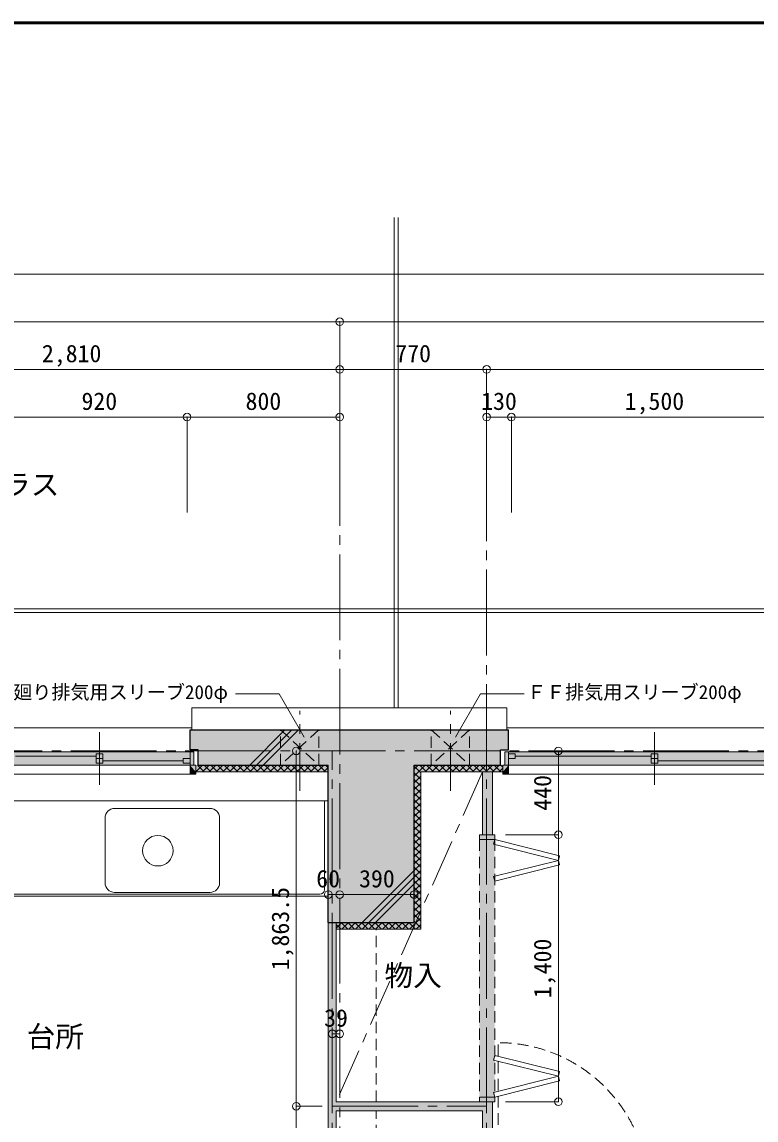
# Model space of a CAD drawing. Units: millimetres at full size, sheet at 1:50. Extents: x -9674 to 9699, y -6794 to 6791.
# Drawn here: x 252 to 4100, y 1034 to 6791 of the extents above; entities that cross this region are included whole.
import ezdxf
from ezdxf.enums import TextEntityAlignment as Align

# ---------------------------------------------------------------- set-up
doc = ezdxf.new("R2010")
doc.units = ezdxf.units.MM
doc.header["$LTSCALE"] = 50
doc.header["$PDMODE"] = 32
doc.header["$PDSIZE"] = 40
for name, pattern in [('CHAIN1', [8, 5, -1, 1, -1]), ('CHAIN2', [12, 9, -1, 1, -1]), ('DASHED1', [1.8, 1.2, -0.6])]:
    doc.linetypes.add(name, pattern=pattern)
for name, color, linetype, lineweight in [('0-0_図面枠', 7, 'Continuous', 9), ('1-0_芯', 7, 'CHAIN2', 9), ('1-1_躯体', 2, 'Continuous', 25), ('1-2_間仕切', 3, 'Continuous', 18), ('1-3_建具', 3, 'Continuous', 18), ('1-5_設備', 7, 'Continuous', 9), ('1-6_ﾊﾞﾙｺﾆｰ・階段', 7, 'Continuous', 9), ('1-7_その他', 7, 'DASHED1', 9), ('1-8_ハッチ', 4, 'Continuous', 9), ('1-A_文字', 7, 'Continuous', 9), ('1-B_寸法', 7, 'Continuous', 9), ('1-C_梁', 7, 'DASHED1', 9), ('4-F', 4, 'Continuous', 9)]:
    doc.layers.add(name, color=color, linetype=linetype, lineweight=lineweight)
for name, color, linetype in [('4-0', 1, 'Continuous'), ('4-1', 2, 'Continuous'), ('4-2', 4, 'Continuous')]:
    doc.layers.add(name, color=color, linetype=linetype)
doc.styles.add('ＭＳ ゴシック', font='')
doc.styles.get('ＭＳ ゴシック').set_extended_font_data('MS Gothic')

msp = doc.modelspace()

# ---------------------------------------------------------------- linework, layer by layer
at = {"layer": '0-0_図面枠'}
for p, q in [((9697.16, 6789.66), (-9672.16, 6789.66)), ((9695.4, 6787.9), (-9670.4, 6787.9)), ((-9668.64, 6786.14), (9693.64, 6786.14)), ((9691.87, 6784.38), (-9666.87, 6784.38)), ((9690.11, 6782.61), (-9665.11, 6782.61)), ((9688.35, 6780.85), (-9663.35, 6780.85))]:
    msp.add_line(p, q, dxfattribs=at)
msp.add_lwpolyline([(9698.92, -6793.93), (9698.92, 6791.43), (-9673.92, 6791.43)], dxfattribs=at)
at = {"layer": '1-0_芯'}
for p, q in [((1917.5, -4250.06), (1917.5, 4219.94)), ((2687.5, 469.94), (2687.5, 4219.94)), ((-8492.5, 2969.94), (8517.5, 2969.94)), ((1878.5, 469.94), (1878.5, 2969.94)), ((1878.5, 1106.44), (2687.5, 1106.44))]:
    msp.add_line(p, q, dxfattribs=at)
at = {"layer": '1-1_躯体'}
for p, q in [((1132.5, 2974.94), (1132.5, 3079.94)), ((1132.5, 3079.94), (2802.5, 3079.94)), ((2802.5, 2974.94), (2802.5, 3079.94)), ((1174.5, 2974.94), (1132.5, 2974.94)), ((1174.5, 2894.94), (1174.5, 2974.94)), ((2760.5, 2974.94), (2802.5, 2974.94)), ((2760.5, 2894.94), (2760.5, 2974.94)), ((1174.5, 2894.94), (1857.5, 2894.94)), ((1857.5, 2069.94), (1857.5, 2894.94)), ((2307.5, 2894.94), (2760.5, 2894.94)), ((2307.5, 2069.94), (2307.5, 2894.94)), ((1857.5, 2069.94), (2307.5, 2069.94))]:
    msp.add_line(p, q, dxfattribs=at)
at = {"layer": '1-2_間仕切'}
for p, q in [((2666.5, 2859.94), (2666.5, 2529.94)), ((2717.5, 2529.94), (2717.5, 2859.94)), ((1857.5, 2069.94), (1857.5, 499.94)), ((1899.5, 2069.94), (1899.5, 1129.94)), ((2717.5, 1129.94), (1899.5, 1129.94)), ((2717.5, 439.94), (2717.5, 1129.94)), ((1899.5, 1082.94), (1899.5, 439.94)), ((2666.5, 1082.94), (1899.5, 1082.94)), ((2666.5, 1082.94), (2666.5, 439.94))]:
    msp.add_line(p, q, dxfattribs=at)
at = {"layer": '1-3_建具', "color": 7, "lineweight": 9}
for p, q in [((1142.5, 3079.94), (1142.5, 3194.94)), ((2792.5, 3079.94), (2792.5, 3194.94)), ((172.5, 3089.94), (1142.5, 3089.94)), ((657.5, 3068.42), (657.5, 2791.46)), ((2792.5, 3089.94), (4342.5, 3089.94)), ((3567.5, 3068.42), (3567.5, 2791.46)), ((1117.5, 2964.94), (197.5, 2964.94)), ((1152.5, 2964.94), (1117.5, 2964.94)), ((1132.5, 2894.94), (1132.5, 2964.94)), ((1152.5, 2964.94), (1152.5, 2894.94)), ((2782.5, 2964.94), (2817.5, 2964.94)), ((2782.5, 2964.94), (2782.5, 2894.94)), ((2802.5, 2894.94), (2802.5, 2964.94)), ((4317.5, 2964.94), (2817.5, 2964.94)), ((1117.5, 2894.94), (197.5, 2894.94)), ((1117.5, 2894.94), (1132.5, 2894.94)), ((2817.5, 2894.94), (2802.5, 2894.94)), ((4317.5, 2894.94), (2817.5, 2894.94)), ((182.5, 2847.94), (1132.5, 2847.94)), ((2802.5, 2847.94), (4332.5, 2847.94)), ((2730, 2529.94), (2650, 2529.94)), ((2723.94, 2480.69), (2730, 2504.94)), ((2723.94, 2480.69), (3063.49, 2395.8)), ((2730, 2504.94), (2730, 2529.94)), ((3069.55, 2420.05), (2730, 2504.94)), ((3063.49, 2395.8), (3069.55, 2420.05)), ((2723.94, 2310.91), (3063.49, 2395.8)), ((3069.55, 2371.54), (2730, 2286.66)), ((3063.49, 2395.8), (3069.55, 2371.54)), ((2723.94, 2310.91), (2730, 2286.66)), ((2723.94, 1348.97), (2730, 1373.22)), ((2723.94, 1348.97), (3063.49, 1264.08)), ((3069.55, 1288.33), (2730, 1373.22)), ((3063.49, 1264.08), (3069.55, 1288.33)), ((2723.94, 1179.19), (3063.49, 1264.08)), ((3069.55, 1239.83), (2730, 1154.94)), ((3063.49, 1264.08), (3069.55, 1239.83)), ((2730, 1154.94), (2650, 1154.94)), ((2650, 1129.94), (2650, 1154.94)), ((2723.94, 1179.19), (2730, 1154.94)), ((2730, 1129.94), (2730, 1154.94)), ((2730, 1129.94), (2650, 1129.94))]:
    msp.add_line(p, q, dxfattribs=at)
at = {"layer": '1-3_建具'}
for p, q in [((640, 2941.94), (217.5, 2941.94)), ((675, 2953.94), (640, 2953.94)), ((675, 2905.94), (675, 2953.94)), ((2837.5, 2953.94), (2802.5, 2953.94)), ((2837.5, 2953.94), (2837.5, 2929.94)), ((3550, 2941.94), (2837.5, 2941.94)), ((3585, 2953.94), (3550, 2953.94)), ((3585, 2905.94), (3585, 2953.94)), ((675, 2929.94), (640, 2929.94)), ((675, 2917.94), (1097.5, 2917.94)), ((1097.5, 2905.94), (1097.5, 2929.94)), ((1097.5, 2929.94), (1132.5, 2929.94)), ((1097.5, 2905.94), (1132.5, 2905.94)), ((1162.5, 2894.94), (1132.5, 2894.94)), ((1132.5, 2847.94), (1132.5, 2894.94)), ((1162.5, 2847.94), (1162.5, 2894.94)), ((2772.5, 2894.94), (2802.5, 2894.94)), ((2772.5, 2847.94), (2772.5, 2894.94)), ((2837.5, 2929.94), (2802.5, 2929.94)), ((2802.5, 2847.94), (2802.5, 2894.94)), ((3585, 2929.94), (3550, 2929.94)), ((3585, 2917.94), (4297.5, 2917.94)), ((1162.5, 2847.94), (1132.5, 2847.94)), ((2772.5, 2847.94), (2802.5, 2847.94))]:
    msp.add_line(p, q, dxfattribs=at)
at = {"layer": '1-3_建具', "color": 7, "linetype": 'DASHED1', "lineweight": 9}
for p, q in [((2650, 2504.94), (2650, 1154.94)), ((2730, 2504.94), (2730, 1154.94)), ((2747.5, 649.94), (2747.5, 1439.94))]:
    msp.add_line(p, q, dxfattribs=at)
at = {"layer": '1-3_建具'}
for points in [[(675, 2905.94), (640, 2905.94), (640, 2953.94)], [(3585, 2905.94), (3550, 2905.94), (3550, 2953.94)]]:
    msp.add_lwpolyline(points, dxfattribs=at)
at = {"layer": '1-3_建具', "color": 7, "lineweight": 9}
msp.add_lwpolyline([(2730, 2504.94), (2650, 2504.94), (2650, 2529.94)], dxfattribs=at)
at = {"layer": '1-3_建具', "color": 7, "linetype": 'DASHED1', "lineweight": 9}
msp.add_arc((2747.5, 649.94), 790, 0, 90, dxfattribs=at)
at = {"layer": '1-5_設備'}
for p, q in [((-862.5, 2707.94), (1857.5, 2707.94)), ((1837.5, 2242.94), (1837.5, 2707.94)), ((737.5, 2667.94), (1237.5, 2667.94)), ((687.5, 2617.94), (687.5, 2277.94)), ((1287.5, 2617.94), (1287.5, 2277.94)), ((-862.5, 2207.94), (1857.5, 2207.94)), ((82.5, 2217.94), (1812.5, 2217.94)), ((1237.5, 2227.94), (737.5, 2227.94))]:
    msp.add_line(p, q, dxfattribs=at)
msp.add_circle((964.13, 2446.31), 80, dxfattribs=at)
for centre, radius, start, end in [((737.5, 2617.94), 50, 90, 180), ((1237.5, 2617.94), 50, 0, 90), ((737.5, 2277.94), 50, 180, 270), ((1237.5, 2277.94), 50, 270, 0), ((1812.5, 2242.94), 25, 270, 0)]:
    msp.add_arc(centre, radius, start, end, dxfattribs=at)
at = {"layer": '1-6_ﾊﾞﾙｺﾆｰ・階段'}
for p, q in [((2203.5, 3194.94), (2203.5, 5765.56)), ((2223.5, 3194.94), (2223.5, 5765.56)), ((-6242.5, 3714.94), (4889.5, 3714.94)), ((-6242.5, 3694.94), (4889.5, 3694.94)), ((1142.5, 3194.94), (2792.5, 3194.94))]:
    msp.add_line(p, q, dxfattribs=at)
at = {"layer": '1-7_その他', "linetype": 'CHAIN1'}
for p, q in [((1707.5, 2759.94), (1707.5, 3179.94)), ((2497.5, 2759.94), (2497.5, 3179.94))]:
    msp.add_line(p, q, dxfattribs=at)
at = {"layer": '1-7_その他'}
for p, q in [((1607.5, 2894.94), (1607.5, 3079.94)), ((1807.5, 3079.94), (1607.5, 2894.94)), ((1607.5, 3079.94), (1807.32, 2894.94)), ((1807.5, 2894.94), (1807.5, 3079.94)), ((2397.5, 2894.94), (2397.5, 3079.94)), ((2397.5, 3079.94), (2597.5, 2894.94)), ((2597.5, 3079.94), (2397.5, 2894.94)), ((2597.5, 2894.94), (2597.5, 3079.94))]:
    msp.add_line(p, q, dxfattribs=at)
at = {"layer": '1-7_その他', "color": 4, "linetype": 'CHAIN1'}
msp.add_line((2666.5, 2859.94), (1899.5, 1129.94), dxfattribs=at)
at = {"layer": '1-8_ハッチ'}
for p, q in [((1445.37, 2894.94), (1630.37, 3079.94)), ((1480.73, 2894.94), (1665.73, 3079.94)), ((1516.08, 2894.94), (1701.08, 3079.94)), ((1162.5, 2894.91), (1162.53, 2894.94)), ((1162.88, 2859.94), (1197.88, 2894.94)), ((1170.93, 2894.94), (1205.93, 2859.94)), ((1198.24, 2859.94), (1233.24, 2894.94)), ((1206.28, 2894.94), (1241.28, 2859.94)), ((1233.59, 2859.94), (1268.59, 2894.94)), ((1241.64, 2894.94), (1276.64, 2859.94)), ((1268.95, 2859.94), (1303.95, 2894.94)), ((1276.99, 2894.94), (1311.99, 2859.94)), ((1304.3, 2859.94), (1339.3, 2894.94)), ((1312.35, 2894.94), (1347.35, 2859.94)), ((1339.66, 2859.94), (1374.66, 2894.94)), ((1347.7, 2894.94), (1382.7, 2859.94)), ((1375.01, 2859.94), (1410.01, 2894.94)), ((1383.06, 2894.94), (1418.06, 2859.94)), ((1410.37, 2859.94), (1445.37, 2894.94)), ((1418.41, 2894.94), (1453.41, 2859.94)), ((1445.73, 2859.94), (1480.73, 2894.94)), ((1453.77, 2894.94), (1488.77, 2859.94)), ((1481.08, 2859.94), (1516.08, 2894.94)), ((1489.12, 2894.94), (1524.12, 2859.94)), ((1516.44, 2859.94), (1551.44, 2894.94)), ((1524.48, 2894.94), (1559.48, 2859.94)), ((1551.79, 2859.94), (1586.79, 2894.94)), ((1559.83, 2894.94), (1594.83, 2859.94)), ((1587.15, 2859.94), (1622.15, 2894.94)), ((1595.19, 2894.94), (1630.19, 2859.94)), ((1622.5, 2859.94), (1657.5, 2894.94)), ((1630.54, 2894.94), (1665.54, 2859.94)), ((1657.86, 2859.94), (1692.86, 2894.94)), ((1665.9, 2894.94), (1700.9, 2859.94)), ((1693.21, 2859.94), (1728.21, 2894.94)), ((1701.26, 2894.94), (1736.26, 2859.94)), ((1728.57, 2859.94), (1763.57, 2894.94)), ((1736.61, 2894.94), (1771.61, 2859.94)), ((1763.92, 2859.94), (1798.92, 2894.94)), ((1771.97, 2894.94), (1806.97, 2859.94)), ((1799.28, 2859.94), (1834.28, 2894.94)), ((1807.32, 2894.94), (1842.32, 2859.94)), ((1834.63, 2859.94), (1857.5, 2882.8)), ((1842.68, 2894.94), (1857.5, 2880.12)), ((2307.5, 2873.19), (2329.25, 2894.94)), ((2307.5, 2889.73), (2342.5, 2854.73)), ((2329.61, 2859.94), (2364.61, 2894.94)), ((2337.65, 2894.94), (2372.65, 2859.94)), ((2364.96, 2859.94), (2399.96, 2894.94)), ((2373.01, 2894.94), (2408.01, 2859.94)), ((2400.32, 2859.94), (2435.32, 2894.94)), ((2408.36, 2894.94), (2443.36, 2859.94)), ((2435.67, 2859.94), (2470.67, 2894.94)), ((2443.72, 2894.94), (2478.72, 2859.94)), ((2471.03, 2859.94), (2506.03, 2894.94)), ((2479.07, 2894.94), (2514.07, 2859.94)), ((2506.39, 2859.94), (2541.39, 2894.94)), ((2514.43, 2894.94), (2549.43, 2859.94)), ((2541.74, 2859.94), (2576.74, 2894.94)), ((2549.78, 2894.94), (2584.78, 2859.94)), ((2577.1, 2859.94), (2612.1, 2894.94)), ((2585.14, 2894.94), (2620.14, 2859.94)), ((2612.45, 2859.94), (2647.45, 2894.94)), ((2620.49, 2894.94), (2655.49, 2859.94)), ((2647.81, 2859.94), (2682.81, 2894.94)), ((2655.85, 2894.94), (2690.85, 2859.94)), ((2683.16, 2859.94), (2718.16, 2894.94)), ((2691.2, 2894.94), (2726.2, 2859.94)), ((2718.52, 2859.94), (2753.52, 2894.94)), ((2726.56, 2894.94), (2761.56, 2859.94)), ((2753.87, 2859.94), (2772.5, 2878.57)), ((2761.92, 2894.94), (2772.5, 2884.35)), ((1162.5, 2868.01), (1170.57, 2859.94)), ((1162.5, 2859.94), (1857.5, 2859.94)), ((2307.5, 2837.83), (2342.5, 2872.83)), ((2307.5, 2854.38), (2342.5, 2819.38)), ((2307.5, 2802.47), (2342.5, 2837.47)), ((2342.5, 2859.94), (2772.5, 2859.94)), ((2342.5, 2034.94), (2342.5, 2859.94)), ((2307.5, 2819.02), (2342.5, 2784.02)), ((2307.5, 2767.12), (2342.5, 2802.12)), ((2307.5, 2783.67), (2342.5, 2748.67)), ((2307.5, 2731.76), (2342.5, 2766.76)), ((2307.5, 2748.31), (2342.5, 2713.31)), ((2307.5, 2696.41), (2342.5, 2731.41)), ((2307.5, 2712.96), (2342.5, 2677.96)), ((2307.5, 2661.05), (2342.5, 2696.05)), ((2307.5, 2677.6), (2342.5, 2642.6)), ((2307.5, 2625.7), (2342.5, 2660.7)), ((2307.5, 2642.25), (2342.5, 2607.25)), ((2307.5, 2590.34), (2342.5, 2625.34)), ((2307.5, 2606.89), (2342.5, 2571.89)), ((2307.5, 2554.99), (2342.5, 2589.99)), ((2307.5, 2571.54), (2342.5, 2536.54)), ((2307.5, 2519.63), (2342.5, 2554.63)), ((2307.5, 2536.18), (2342.5, 2501.18)), ((2307.5, 2484.28), (2342.5, 2519.28)), ((2307.5, 2500.83), (2342.5, 2465.83)), ((2307.5, 2448.92), (2342.5, 2483.92)), ((2307.5, 2465.47), (2342.5, 2430.47)), ((2307.5, 2413.57), (2342.5, 2448.57)), ((2307.5, 2430.12), (2342.5, 2395.12)), ((2307.5, 2378.21), (2342.5, 2413.21)), ((2307.5, 2394.76), (2342.5, 2359.76)), ((2307.5, 2342.86), (2342.5, 2377.86)), ((2034.58, 2069.94), (2307.5, 2342.86)), ((2069.94, 2069.94), (2307.5, 2307.5)), ((2307.5, 2359.4), (2342.5, 2324.4)), ((2307.5, 2307.5), (2342.5, 2342.5)), ((2307.5, 2324.05), (2342.5, 2289.05)), ((2307.5, 2272.14), (2342.5, 2307.14)), ((2105.29, 2069.94), (2307.5, 2272.14)), ((2307.5, 2288.69), (2342.5, 2253.69)), ((2307.5, 2236.79), (2342.5, 2271.79)), ((2307.5, 2253.34), (2342.5, 2218.34)), ((2307.5, 2201.43), (2342.5, 2236.43)), ((2307.5, 2217.98), (2342.5, 2182.98)), ((2307.5, 2166.08), (2342.5, 2201.08)), ((2307.5, 2182.63), (2342.5, 2147.63)), ((2307.5, 2130.72), (2342.5, 2165.72)), ((2307.5, 2147.27), (2342.5, 2112.27)), ((2307.5, 2095.37), (2342.5, 2130.37)), ((2282.43, 2034.94), (2342.5, 2095.01)), ((2307.5, 2111.92), (2342.5, 2076.92)), ((2307.5, 2076.56), (2342.5, 2041.56)), ((1899.5, 2040.92), (1928.52, 2069.94)), ((1899.5, 2060.3), (1924.86, 2034.94)), ((1899.5, 2034.94), (2342.5, 2034.94)), ((1925.21, 2069.94), (1960.21, 2034.94)), ((1928.87, 2034.94), (1963.87, 2069.94)), ((1960.57, 2069.94), (1995.57, 2034.94)), ((1964.23, 2034.94), (1999.23, 2069.94)), ((1995.93, 2069.94), (2030.93, 2034.94)), ((1999.58, 2034.94), (2034.58, 2069.94)), ((2031.28, 2069.94), (2066.28, 2034.94)), ((2034.94, 2034.94), (2069.94, 2069.94)), ((2066.64, 2069.94), (2101.64, 2034.94)), ((2070.29, 2034.94), (2105.29, 2069.94)), ((2101.99, 2069.94), (2136.99, 2034.94)), ((2105.65, 2034.94), (2140.65, 2069.94)), ((2137.35, 2069.94), (2172.35, 2034.94)), ((2141, 2034.94), (2176, 2069.94)), ((2172.7, 2069.94), (2207.7, 2034.94)), ((2176.36, 2034.94), (2211.36, 2069.94)), ((2208.06, 2069.94), (2243.06, 2034.94)), ((2211.72, 2034.94), (2246.72, 2069.94)), ((2243.41, 2069.94), (2278.41, 2034.94)), ((2247.07, 2034.94), (2282.07, 2069.94)), ((2278.77, 2069.94), (2313.77, 2034.94)), ((2317.78, 2034.94), (2342.5, 2059.66))]:
    msp.add_line(p, q, dxfattribs=at)
at = {"layer": '1-A_文字'}
for p, q in [((1599.09, 3269.18), (1370.12, 3269.18)), ((1730.47, 3041.62), (1599.09, 3269.18))]:
    msp.add_line(p, q, dxfattribs=at)
msp.add_lwpolyline([(2524.52, 3041.62), (2655.91, 3269.18), (2884.88, 3269.18)], dxfattribs=at)
at = {"layer": '1-B_寸法'}
for p, q in [((-6752.5, 5469.94), (6747.5, 5469.94)), ((-3032.5, 5219.94), (1917.5, 5219.94)), ((1917.5, 5219.94), (6747.5, 5219.94)), ((1917.5, 5219.94), (1917.5, 4219.94)), ((-892.5, 4969.94), (1917.5, 4969.94)), ((1917.5, 4969.94), (2687.5, 4969.94)), ((2687.5, 4969.94), (6747.5, 4969.94)), ((2687.5, 4969.94), (2687.5, 4219.94)), ((197.5, 4719.94), (1117.5, 4719.94)), ((1117.5, 4719.94), (1117.5, 4219.94)), ((1117.5, 4719.94), (1917.5, 4719.94)), ((2687.5, 4719.94), (2817.5, 4719.94)), ((2817.5, 4719.94), (2817.5, 4219.94)), ((2817.5, 4719.94), (4317.5, 4719.94)), ((1689.11, 1106.44), (1689.11, 2969.94)), ((3063.46, 2969.94), (3063.46, 2529.94)), ((2786.61, 2529.94), (3063.46, 2529.94)), ((3063.46, 2529.94), (3063.46, 1129.94)), ((1857.5, 2216.61), (1917.5, 2216.61)), ((1917.5, 2216.61), (2307.5, 2216.61)), ((1878.5, 1486.27), (1917.5, 1486.27)), ((1689.11, 469.94), (1689.11, 1106.44)), ((1825, 1106.44), (1689.11, 1106.44)), ((2786.61, 1129.94), (3063.46, 1129.94))]:
    msp.add_line(p, q, dxfattribs=at)
at = {"layer": '1-B_寸法', "color": 3}
for p in [(1917.5, 5219.94), (1917.5, 4969.94), (2687.5, 4969.94), (1117.5, 4719.94), (1917.5, 4719.94), (2687.5, 4719.94), (2817.5, 4719.94), (1689.11, 2969.94), (3063.46, 2969.94), (3063.46, 2529.94), (1857.5, 2216.61), (1917.5, 2216.61), (2307.5, 2216.61), (1878.5, 1486.27), (1917.5, 1486.27), (1689.11, 1106.44), (3063.46, 1129.94)]:
    msp.add_point(p, dxfattribs=at)
at = {"layer": '1-C_梁'}
for p, q in [((2107.5, 1129.94), (2107.5, 2034.94)), ((2107.5, 499.94), (2107.5, 1082.94))]:
    msp.add_line(p, q, dxfattribs=at)
at = {"layer": '4-0'}
for points in [[(1132.5, 3079.94), (1132.5, 2974.94), (1174.5, 2974.94)], [(1174.5, 2974.94), (2802.5, 3079.94), (1132.5, 3079.94)], [(1174.5, 2974.94), (2802.5, 2974.94), (2802.5, 3079.94)], [(1174.5, 2974.94), (1174.5, 2894.94), (2760.5, 2894.94)], [(1174.5, 2974.94), (2760.5, 2894.94), (2760.5, 2974.94)], [(1857.5, 2894.94), (2107.5, 2894.94), (1857.5, 2069.94), (2107.5, 2069.94)], [(2107.5, 2894.94), (2107.5, 2069.94), (2307.5, 2894.94), (2307.5, 2069.94)]]:
    msp.add_solid(points, dxfattribs=at)
at = {"layer": '4-1'}
for points in [[(162.5, 2964.94), (162.5, 2894.94), (1152.5, 2964.94), (1152.5, 2894.94)], [(2782.5, 2964.94), (2782.5, 2894.94), (4352.5, 2964.94), (4352.5, 2894.94)]]:
    msp.add_solid(points, dxfattribs=at)
at = {"layer": '4-2'}
for points in [[(2666.5, 2529.94), (2717.5, 2529.94), (2666.5, 2859.94), (2717.5, 2859.94)], [(2650, 2529.94), (2730, 2529.94), (2650, 1129.94), (2730, 1129.94)], [(1899.5, 439.94), (1857.5, 499.94), (1857.5, 2069.94)], [(1857.5, 2069.94), (1899.5, 2069.94), (1899.5, 439.94)], [(2717.5, 1129.94), (2666.5, 1082.94), (1899.5, 1082.94)], [(1899.5, 1082.94), (1899.5, 1129.94), (2717.5, 1129.94)], [(2717.5, 1129.94), (2666.5, 439.94), (2666.5, 1082.94)], [(2717.5, 1129.94), (2717.5, 439.94), (2666.5, 439.94)]]:
    msp.add_solid(points, dxfattribs=at)
at = {"layer": '4-F'}
for points in [[(1132.5, 2894.94), (1132.5, 2847.94), (1162.5, 2847.94)], [(1132.5, 2894.94), (1162.5, 2847.94), (1162.5, 2859.94)], [(1132.5, 2894.94), (1162.5, 2859.94), (1162.88, 2859.94)], [(1132.5, 2894.94), (1162.88, 2859.94), (1857.5, 2859.94)], [(1132.5, 2894.94), (1857.5, 2859.94), (1857.5, 2894.94)], [(2772.5, 2859.94), (2802.5, 2894.94), (2342.5, 2859.94), (2307.5, 2894.94)], [(2342.5, 2034.94), (2342.5, 2859.94), (2307.5, 2894.94)], [(2342.5, 2034.94), (2307.5, 2894.94), (2307.5, 2069.94)], [(2772.5, 2847.94), (2802.5, 2847.94), (2802.5, 2894.94)], [(2802.5, 2894.94), (2772.5, 2859.94), (2772.5, 2847.94)], [(2107.5, 2069.94), (2142.5, 2034.94), (1899.5, 2069.94), (1899.5, 2034.94)], [(2107.5, 2069.94), (2142.5, 2034.94), (2342.5, 2034.94)], [(2342.5, 2034.94), (2307.5, 2069.94), (2107.5, 2069.94)]]:
    msp.add_solid(points, dxfattribs=at)

# ---------------------------------------------------------------- texts
at = {"layer": '1-A_文字', "style": 'ＭＳ ゴシック'}
for s, height, p in [('ルーフテラス', 110, (-452.5, 4278)), ('水廻り排気用スリーブ200φ', 73.31, (106.02, 3219.24)), ('ＦＦ排気用スリーブ200φ', 73.31, (2898.98, 3219.24)), ('物入', 110, (2152.21, 1704.51)), ('台所', 110, (276.37, 1384.23))]:
    msp.add_text(s, height=height, dxfattribs=at).set_placement(p, align=Align.BOTTOM_LEFT)
at = {"layer": '1-B_寸法', "style": 'ＭＳ ゴシック'}
for s, p in [('2,810', (356.25, 4979.94)), ('770', (2208.75, 4979.94)), ('920', (563.75, 4729.94)), ('800', (1423.75, 4729.94)), ('130', (2658.75, 4729.94)), ('1,500', (3411.25, 4729.94)), ('60', (1794.27, 2226.61)), ('390', (2018.75, 2226.61)), ('39', (1835.5, 1496.27))]:
    msp.add_text(s, height=91.64, dxfattribs=at).set_placement(p, align=Align.BOTTOM_LEFT)
for s, p in [('440', (3053.46, 2656.19)), ('1,863.5', (1679.11, 1819.44)), ('1,400', (3053.46, 1673.69))]:
    msp.add_text(s, height=91.64, rotation=90, dxfattribs=at).set_placement(p, align=Align.BOTTOM_LEFT)

doc.saveas('drawing.dxf')
